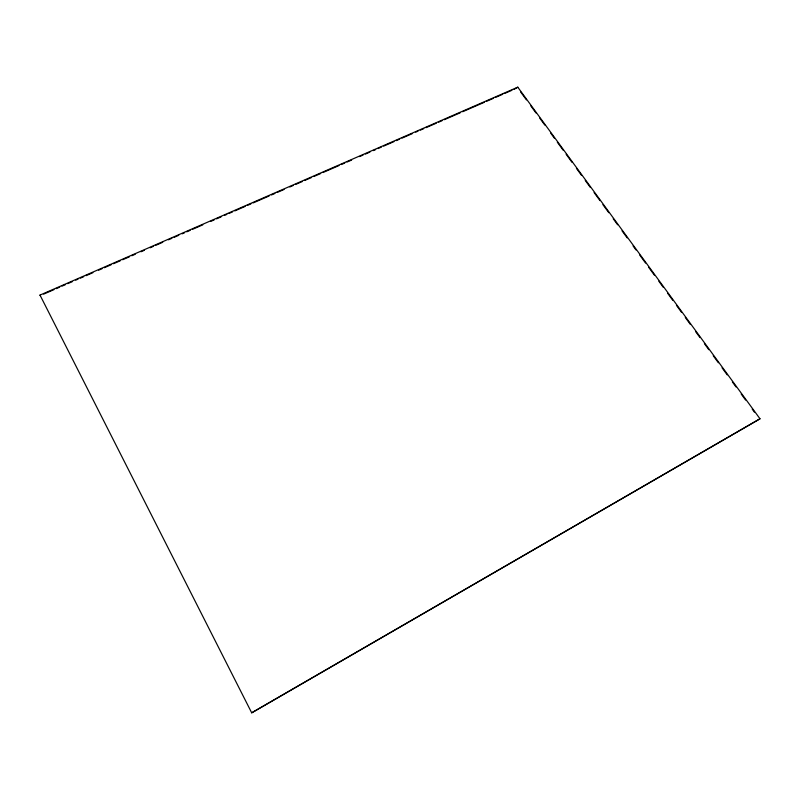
<?xml version="1.0" encoding="UTF-8"?>
<svg xmlns="http://www.w3.org/2000/svg" width="800" height="800" viewBox="0 0 800 800"><rect width="100%" height="100%" fill="white"/><g stroke="black" fill="none" stroke-linecap="round" stroke-linejoin="round"><path stroke-width="1.2" d="M517.79 87.18L40 295.09L251.7 712.82L760 418.79L517.79 87.18L514.17 89.3M760 418.79L251.7 712.82M43.68 294.12L53.98 289.64M56.27 288.64L59.7 287.15M61.99 286.15L65.43 284.65M67.72 283.66L72.3 281.66M75.73 280.17L78.02 279.17M80.31 278.18L83.74 276.68M86.03 275.68L92.9 272.69M98.62 270.2L102.06 268.71M104.35 267.71L111.22 264.72M113.51 263.72L120.37 260.73M122.66 259.74L129.53 256.75M131.82 255.75L135.26 254.25M140.98 251.76L144.41 250.27M150.14 247.78L153.57 246.28M155.86 245.28L162.73 242.29M168.45 239.8L171.89 238.31M174.18 237.31L178.76 235.32M182.19 233.82L184.48 232.83M186.77 231.83L190.2 230.33M192.49 229.34L202.8 224.85M210.81 221.36L214.24 219.87M216.53 218.87L221.11 216.88M224.55 215.38L226.84 214.39M229.13 213.39L232.56 211.89M234.85 210.9L245.15 206.41M247.44 205.42L250.88 203.92M253.17 202.92L269.19 195.95M271.48 194.95L274.92 193.46M277.2 192.46L284.07 189.47M289.8 186.98L293.23 185.48M295.52 184.49L302.39 181.5M304.68 180.5L311.55 177.51M313.84 176.51L320.71 173.52M322.99 172.53L339.02 165.55M341.31 164.55L344.74 163.06M347.03 162.06L351.61 160.07M359.63 156.58L363.06 155.08M365.35 154.09L369.93 152.09M373.36 150.6L375.65 149.6M377.94 148.6L381.38 147.11M383.67 146.11L393.97 141.63M396.26 140.63L399.69 139.14M401.98 138.14L412.28 133.65M415.72 132.16L418.01 131.16M420.3 130.17L423.73 128.67M426.02 127.67L436.32 123.19M438.61 122.19L442.05 120.7M444.34 119.7L460.36 112.72M462.65 111.73L484.4 102.26M486.69 101.26L493.56 98.27M495.85 97.27L502.72 94.28M505.01 93.29L511.88 90.3M520.54 91.83L526.43 99.89M530.84 105.94L535.99 112.99M539.66 118.02L544.81 125.07M550.7 133.13L554.37 138.17M557.32 142.2L563.2 150.26M566.14 154.28L572.02 162.34M576.44 168.39L581.58 175.44M585.26 180.47L590.41 187.52M594.09 192.56L599.97 200.62M602.91 204.65L608.8 212.7M613.21 218.75L617.62 224.79M622.03 230.84L627.18 237.89M633.07 245.94L636.01 249.97M639.68 255.01L645.57 263.07M648.51 267.1L654.39 275.15M658.81 281.2L663.22 287.24M667.63 293.28L672.78 300.34M676.46 305.37L681.6 312.42M685.28 317.46L690.43 324.51M695.58 331.56L699.99 337.6M704.4 343.65L708.82 349.69M713.23 355.73L718.38 362.78M722.05 367.82L727.2 374.87M732.35 381.92L736.03 386.96M741.18 394.01L745.59 400.05M752.21 409.12L754.41 412.14M40 295.09L40.24 295.62"/></g></svg>
